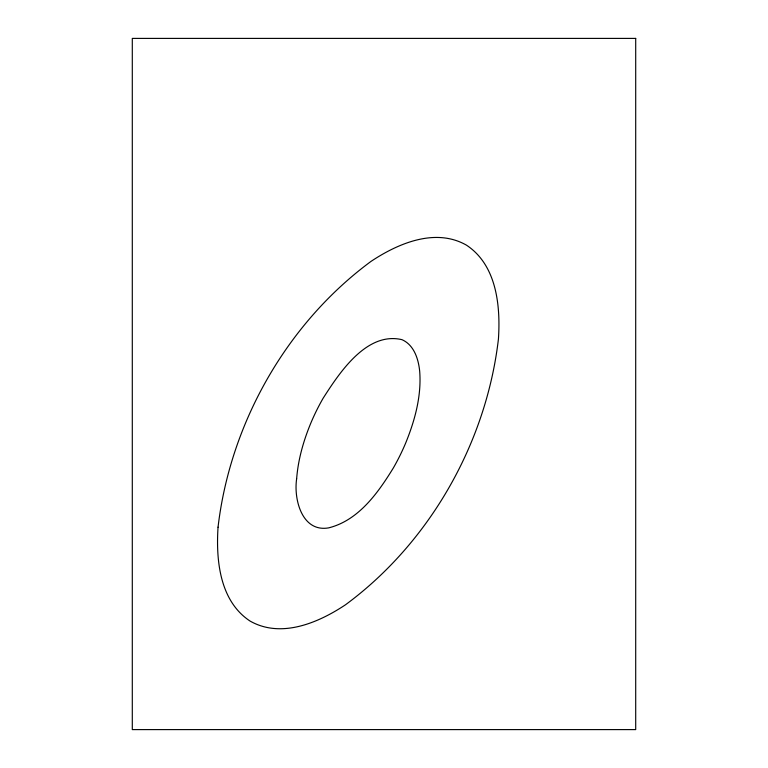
<?xml version="1.0" encoding="UTF-8"?>
<svg xmlns="http://www.w3.org/2000/svg" width="768" height="768" viewBox="0 0 768 768"><rect width="100%" height="100%" fill="white"/><g stroke="black" fill="none" stroke-linecap="round" stroke-linejoin="round"><path stroke-width="1.15" d="M296.64 478.838C293.578 499.2 301.958 532.483 328.608 527.885C358.608 520.397 378.067 492.845 393.389 467.885A223.814 223.814 0 0 0 405.811 442.714C414.97 420.144 421.613 395.77 419.683 371.213C418.464 359.088 414.096 345.034 402.029 339.686C366.605 331.238 339.322 372.931 323.088 398.304A223.814 223.814 0 0 0 310.666 423.475C303.398 441.13 298.08 459.744 296.64 478.838M218.045 527.184C215.875 560.314 219.734 601.066 250.051 621.053C281.117 638.736 318.374 622.81 345.437 604.819C429.754 542.678 486.317 442.858 498.432 339.014C500.611 305.875 496.742 265.123 466.426 245.136C435.37 227.462 398.102 243.379 371.04 261.37C286.723 323.52 230.16 423.331 218.045 527.184M635.702 38.4L132.298 38.4L132.298 729.6L635.702 729.6L635.702 38.4"/></g></svg>
